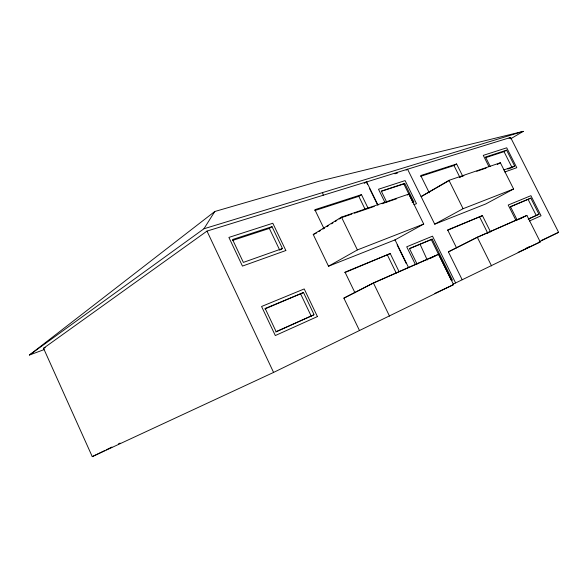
<?xml version="1.0" encoding="UTF-8"?>
<svg xmlns="http://www.w3.org/2000/svg" width="588" height="588" viewBox="0 0 588 588"><rect width="100%" height="100%" fill="white"/><g stroke="black" fill="none" stroke-linecap="round" stroke-linejoin="round"><path stroke-width="0.88" d="M44.026 349.639L29.4 355.049L203.933 228.769L214.782 211.504L319.255 181.185L523.269 131.367L510.605 138.834M29.4 355.049L214.782 211.504M359.356 330.258L343.884 298.145L373.409 282.931L438.597 254.251L453.569 284.621L273.582 372.424L92.257 456.633L43.527 348.272L206.991 231.091L366.633 181.846L378.04 205.153M232.473 240.477L269.348 228.416L272.016 226.659L282.468 248.526L280.432 249.79M364.237 183.382L366.633 181.846M314.764 210.585L358.79 196.341L361.473 194.657L368.316 208.674M406.154 170.101L407.565 169.219L510.597 137.445L558.6 232.319L539.137 241.881M408.564 267.525L395.033 239.882L328.516 266.224L313.242 234.509L341.481 217.119L408.917 194.047L423.713 224.057L394.761 240.036M316.719 232.885L313.242 234.509M319.041 231.459L320.585 230.503M322.908 229.077L324.451 228.122M326.774 226.696L328.317 225.748M331.411 223.844L332.962 222.889M335.278 221.463L336.828 220.515M339.144 219.081L340.695 218.133M403.831 183.941L404.72 183.405L413.842 201.904L412.945 202.426L403.831 183.941L381.259 191.357M420.64 176.327L453.995 165.537L456.619 163.971L462.705 176.143M407.352 194.981L408.917 194.047M509.017 138.378L510.597 137.445M367.566 184.47L366.368 182.015L407.565 169.219L434.716 224.168L485.806 203.933L513.596 189.005L500.373 162.758L448.975 180.34L421.104 196.62L448.519 180.957M485.453 157.731L504.026 151.66L506.606 150.161L514.654 166.103L512.699 167.198M497.25 164.544L500.373 162.758M328.516 266.224L357.394 249.922L423.713 224.057M264.887 308.972L303.496 292.545L314.088 314.698L276.139 331.647L265.166 308.465L303.496 292.545M434.716 224.168L463.087 208.703L513.596 189.005M344.737 272.656L390.234 253.56L399.031 271.582M431.269 239.603L432.195 239.11L452.415 280.123L451.474 280.572L431.269 239.603L409.366 248.717M447.453 230.349L482.417 215.634L490.605 232.039M510.2 206.991L530.832 198.141L538.961 214.238L528.2 219.192M275.787 332.007L313.375 315.065M430.203 258.419L438.597 254.251M462.168 279.719L448.401 251.87L477.287 237.221L526.885 215.399L540.247 241.925L452.356 284.541M519.63 219.052L526.885 215.399M525.356 248.658L529.406 246.666M92.257 456.633L104.539 450.658M106.178 449.857L111.904 447.064M118.453 443.881L120.092 443.08M541.195 240.529L558.6 232.319M518.124 252.348L540.247 241.925M434.863 293.39L453.569 284.621M529.457 221L541.056 215.767L530.913 195.686L508.216 205.021L515.867 220.243M528.472 218.927L538.961 214.238M343.884 298.145L373.24 283.159L435.01 255.971M448.401 251.87L476.706 237.611L523.739 216.906M530.832 198.141L510.435 206.616L517.197 220.081M432.195 239.11L409.469 248.57L417.054 264.034M390.234 253.56L345.024 272.156L354.983 292.787M482.417 215.634L447.659 229.93L456.531 247.842M43.527 348.272L45.254 347.64M413.952 204.595L416.495 203.676L405.11 180.597L378.488 189.24L384.949 202.426M504.783 172.005L516.779 167.698L506.731 147.808L483.277 155.372L488.856 166.477M282.468 248.526L243.366 262.402L232.539 239.529L272.016 226.659M503.806 169.954L514.654 166.103M412.122 202.515L413.842 201.904M507.87 169.05L512.052 167.565L504.026 151.66M342.326 217.362L351.822 214.106M354.417 213.216L374.269 206.41M382.038 203.749L396.716 198.715M459.632 177.15L463.903 175.687M476.728 171.292L486.129 168.065M404.72 183.405L381.281 191.093L386.742 202.221M506.606 150.161L485.519 157.033L490.252 166.448M361.473 194.657L314.859 209.696L323.907 228.438M456.619 163.971L420.736 175.547L429.269 192.783M394.93 173.82L397.554 173.004M203.933 228.769L523.269 131.367M528.178 199.523L536.278 215.576M453.995 165.537L460.051 177.686M479.698 217.068L487.864 233.429M448.975 180.34L463.087 208.703M477.287 237.221L491.561 265.908M455.597 282.946L432.518 236.17L406.712 246.806L415.4 264.541M369.565 188.557L377.562 204.896M397.15 244.931L406.33 263.681M358.79 196.341L365.207 209.49M387.441 255.06L396.209 273.03M341.481 217.119L357.394 249.922M373.409 282.931L389.535 316.16M269.348 228.416L279.756 250.209M300.703 294.081L311.243 316.16M206.991 231.091L273.582 372.424M420.082 244.255L427.241 259.984M322.511 192.541L323.26 195.165M317.424 316.572L275.309 335.55L261.564 306.488L304.216 288.943L317.424 316.572M285.849 250.525L242.454 266.085L228.894 237.42L272.81 223.256L285.849 250.525"/></g></svg>
